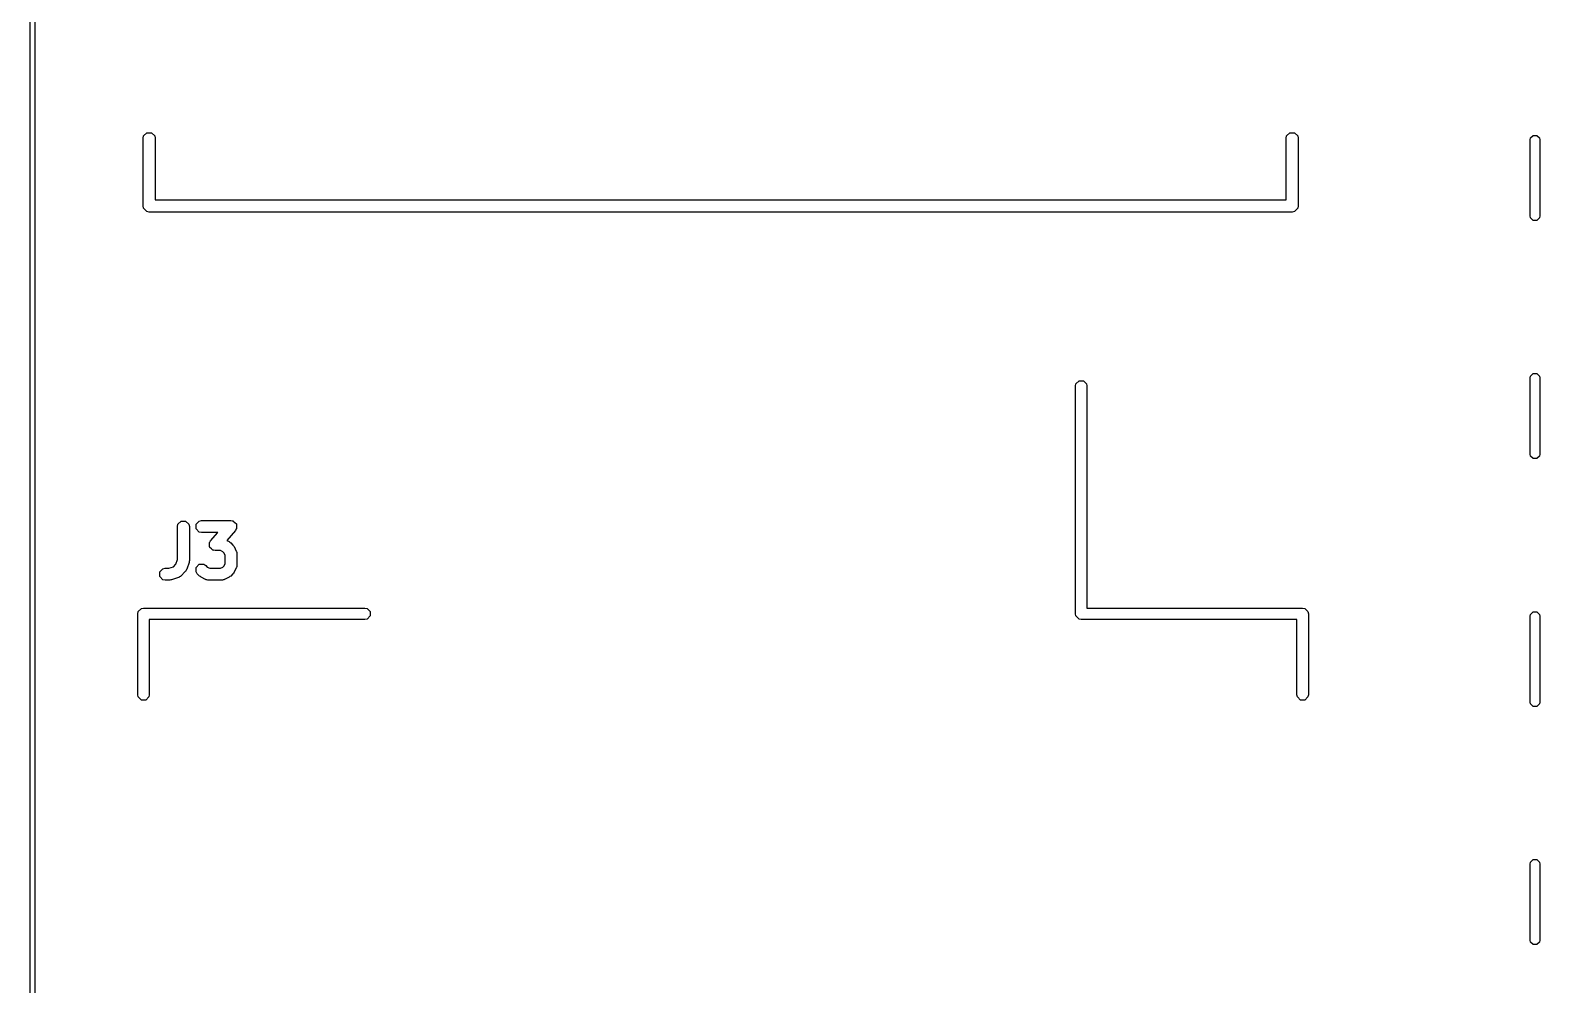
# Model space of a CAD drawing. Header units: inches. Extents: x 0.47 to 2.28, y -2.25 to -0.47.
# Drawn here: x 0.471 to 1.095, y -1.36 to -0.965 of the extents above; entities that cross this region are included whole.
import ezdxf

# ---------------------------------------------------------------- set-up
doc = ezdxf.new("R2010")
doc.units = ezdxf.units.IN
doc.header["$MEASUREMENT"] = 0
doc.layers.add('F.Silkscreen', color=41, linetype='CONTINUOUS', true_color=0xf2eda1)

msp = doc.modelspace()

# ---------------------------------------------------------------- linework, layer by layer
at = {"layer": 'F.Silkscreen', "linetype": 'CONTINUOUS'}
for p, q in [((0.47146, -2.08661), (0.47146, -0.62992)), ((0.47343, -0.62992), (0.47343, -2.08661)), ((0.51817, -1.00986), (0.51836, -1.0089)), ((0.51817, -1.03783), (0.51817, -1.00986)), ((0.51836, -1.0089), (0.51971, -1.00755)), ((0.51971, -1.00755), (0.52163, -1.00755)), ((0.52163, -1.00755), (0.52298, -1.0089)), ((0.52298, -1.0089), (0.52317, -1.00986)), ((0.52317, -1.00986), (0.52317, -1.03533)), ((0.99061, -1.00986), (0.9908, -1.0089)), ((0.99061, -1.03533), (0.99061, -1.00986)), ((0.9908, -1.0089), (0.99215, -1.00755)), ((0.99215, -1.00755), (0.99407, -1.00755)), ((0.99407, -1.00755), (0.99542, -1.0089)), ((0.99542, -1.0089), (0.99561, -1.00986)), ((0.99561, -1.00986), (0.99561, -1.03783)), ((1.09154, -1.01047), (1.09169, -1.00972)), ((1.09154, -1.04197), (1.09154, -1.01047)), ((1.09169, -1.00972), (1.09275, -1.00865)), ((1.09275, -1.00865), (1.09426, -1.00865)), ((1.09426, -1.00865), (1.09532, -1.00972)), ((1.09532, -1.00972), (1.09547, -1.01047)), ((1.09547, -1.01047), (1.09547, -1.04197)), ((0.52317, -1.03533), (0.99061, -1.03533)), ((0.51836, -1.03879), (0.51817, -1.03783)), ((0.51971, -1.04014), (0.51836, -1.03879)), ((0.52067, -1.04033), (0.51971, -1.04014)), ((0.99311, -1.04033), (0.52067, -1.04033)), ((0.99407, -1.04014), (0.99311, -1.04033)), ((0.99542, -1.03879), (0.99407, -1.04014)), ((0.99561, -1.03783), (0.99542, -1.03879)), ((1.09169, -1.04272), (1.09154, -1.04197)), ((1.09547, -1.04197), (1.09532, -1.04272)), ((1.09275, -1.04379), (1.09169, -1.04272)), ((1.09426, -1.04379), (1.09275, -1.04379)), ((1.09532, -1.04272), (1.09426, -1.04379)), ((0.90372, -1.1113), (0.905, -1.11002)), ((0.905, -1.11002), (0.90681, -1.11002)), ((0.90681, -1.11002), (0.90809, -1.1113)), ((1.09154, -1.1089), (1.09169, -1.10814)), ((1.09154, -1.14039), (1.09154, -1.1089)), ((1.09169, -1.10814), (1.09275, -1.10708)), ((1.09275, -1.10708), (1.09426, -1.10708)), ((1.09426, -1.10708), (1.09532, -1.10814)), ((1.09532, -1.10814), (1.09547, -1.1089)), ((1.09547, -1.1089), (1.09547, -1.14039)), ((0.90354, -1.1122), (0.90372, -1.1113)), ((0.90354, -1.2063), (0.90354, -1.1122)), ((0.90809, -1.1113), (0.90827, -1.1122)), ((0.90827, -1.1122), (0.90827, -1.20394)), ((1.09169, -1.14115), (1.09154, -1.14039)), ((1.09275, -1.14221), (1.09169, -1.14115)), ((1.09532, -1.14115), (1.09426, -1.14221)), ((1.09547, -1.14039), (1.09532, -1.14115)), ((1.09426, -1.14221), (1.09275, -1.14221)), ((0.53232, -1.17027), (0.5325, -1.16933)), ((0.53232, -1.18393), (0.53232, -1.17027)), ((0.5325, -1.16933), (0.53384, -1.16799)), ((0.53384, -1.16799), (0.53572, -1.16799)), ((0.53572, -1.16799), (0.53705, -1.16933)), ((0.53705, -1.16933), (0.53724, -1.17027)), ((0.53724, -1.17027), (0.53724, -1.18433)), ((0.54, -1.16933), (0.54133, -1.16799)), ((0.54, -1.17121), (0.54, -1.16933)), ((0.54133, -1.17254), (0.54, -1.17121)), ((0.54133, -1.16799), (0.54228, -1.16781)), ((0.54228, -1.17273), (0.54133, -1.17254)), ((0.54228, -1.16781), (0.55446, -1.16781)), ((0.54904, -1.17273), (0.54228, -1.17273)), ((0.54605, -1.17615), (0.54904, -1.17273)), ((0.55631, -1.17189), (0.55271, -1.17601)), ((0.55446, -1.16781), (0.55515, -1.16794)), ((0.55515, -1.16794), (0.55525, -1.16794)), ((0.55525, -1.16794), (0.55529, -1.16797)), ((0.55529, -1.16797), (0.5554, -1.16799)), ((0.5554, -1.16799), (0.55602, -1.16861)), ((0.55602, -1.16861), (0.55667, -1.16918)), ((0.55666, -1.17128), (0.55631, -1.17189)), ((0.55674, -1.17121), (0.55666, -1.17128)), ((0.55667, -1.16918), (0.55667, -1.16926)), ((0.55667, -1.16926), (0.55674, -1.16933)), ((0.55674, -1.16933), (0.55674, -1.17019)), ((0.55674, -1.17019), (0.55679, -1.17106)), ((0.55679, -1.17106), (0.55674, -1.17116)), ((0.55674, -1.17116), (0.55674, -1.17121)), ((0.54557, -1.17698), (0.54563, -1.17688)), ((0.54563, -1.17784), (0.54557, -1.17698)), ((0.54563, -1.17683), (0.5457, -1.17675)), ((0.54563, -1.17688), (0.54563, -1.17683)), ((0.54563, -1.17871), (0.54563, -1.17784)), ((0.54569, -1.17877), (0.54563, -1.17871)), ((0.54569, -1.17886), (0.54569, -1.17877)), ((0.54635, -1.17943), (0.54569, -1.17886)), ((0.5457, -1.17675), (0.54605, -1.17615)), ((0.55271, -1.17601), (0.55369, -1.1765)), ((0.55369, -1.1765), (0.554, -1.17675)), ((0.554, -1.17675), (0.55433, -1.17696)), ((0.55433, -1.17696), (0.55526, -1.1779)), ((0.55526, -1.1779), (0.55548, -1.17823)), ((0.55548, -1.17823), (0.55573, -1.17854)), ((0.55573, -1.17854), (0.55666, -1.18042)), ((0.53169, -1.18581), (0.53232, -1.18393)), ((0.53711, -1.18511), (0.53617, -1.18792)), ((0.53716, -1.18472), (0.53711, -1.18511)), ((0.53724, -1.18433), (0.53716, -1.18472)), ((0.54696, -1.18004), (0.54635, -1.17943)), ((0.54707, -1.18006), (0.54696, -1.18004)), ((0.54711, -1.1801), (0.54707, -1.18006)), ((0.54721, -1.18009), (0.54711, -1.1801)), ((0.5479, -1.18023), (0.54721, -1.18009)), ((0.55013, -1.18023), (0.5479, -1.18023)), ((0.55113, -1.18073), (0.55013, -1.18023)), ((0.5515, -1.1811), (0.55113, -1.18073)), ((0.552, -1.1821), (0.5515, -1.1811)), ((0.5515, -1.18662), (0.552, -1.18562)), ((0.552, -1.18562), (0.552, -1.1821)), ((0.55666, -1.18042), (0.5567, -1.18054)), ((0.5567, -1.18054), (0.55674, -1.18057)), ((0.55674, -1.18057), (0.55681, -1.18096)), ((0.55681, -1.18096), (0.55692, -1.18134)), ((0.55692, -1.18134), (0.5569, -1.1814)), ((0.5569, -1.1814), (0.55692, -1.18152)), ((0.55692, -1.18152), (0.55692, -1.1862)), ((0.525, -1.18901), (0.52634, -1.18768)), ((0.525, -1.19089), (0.525, -1.18901)), ((0.52634, -1.19223), (0.525, -1.19089)), ((0.52634, -1.18768), (0.52728, -1.18749)), ((0.52728, -1.18749), (0.52875, -1.18749)), ((0.52875, -1.18749), (0.53064, -1.18687)), ((0.53274, -1.19135), (0.52993, -1.19229)), ((0.53064, -1.18687), (0.53169, -1.18581)), ((0.53285, -1.19129), (0.53274, -1.19135)), ((0.53291, -1.19129), (0.53285, -1.19129)), ((0.53323, -1.19107), (0.53291, -1.19129)), ((0.53358, -1.19087), (0.53323, -1.19107)), ((0.5336, -1.19082), (0.53358, -1.19087)), ((0.5337, -1.19076), (0.5336, -1.19082)), ((0.53558, -1.18888), (0.5337, -1.19076)), ((0.53565, -1.18878), (0.53558, -1.18888)), ((0.5357, -1.18875), (0.53565, -1.18878)), ((0.53589, -1.18841), (0.5357, -1.18875)), ((0.53611, -1.18808), (0.53589, -1.18841)), ((0.53617, -1.18792), (0.53611, -1.18803)), ((0.53611, -1.18803), (0.53611, -1.18808)), ((0.54, -1.18714), (0.54133, -1.18581)), ((0.54, -1.18902), (0.54, -1.18714)), ((0.54054, -1.18982), (0.54, -1.18902)), ((0.54147, -1.19076), (0.54054, -1.18982)), ((0.54133, -1.18581), (0.54322, -1.18581)), ((0.5418, -1.19097), (0.54147, -1.19076)), ((0.54211, -1.19122), (0.5418, -1.19097)), ((0.54399, -1.19215), (0.54211, -1.19122)), ((0.54322, -1.18581), (0.54402, -1.18634)), ((0.54402, -1.18634), (0.54467, -1.18699)), ((0.54467, -1.18699), (0.54567, -1.18749)), ((0.54567, -1.18749), (0.55013, -1.18749)), ((0.55013, -1.18749), (0.55113, -1.18699)), ((0.55113, -1.18699), (0.5515, -1.18662)), ((0.55369, -1.19122), (0.55181, -1.19215)), ((0.554, -1.19097), (0.55369, -1.19122)), ((0.55433, -1.19076), (0.554, -1.19097)), ((0.55526, -1.18982), (0.55433, -1.19076)), ((0.55548, -1.18949), (0.55526, -1.18982)), ((0.55573, -1.18918), (0.55548, -1.18949)), ((0.55666, -1.1873), (0.55573, -1.18918)), ((0.5567, -1.18719), (0.55666, -1.1873)), ((0.55674, -1.18715), (0.5567, -1.18719)), ((0.55681, -1.18676), (0.55674, -1.18715)), ((0.55692, -1.18638), (0.55681, -1.18676)), ((0.55692, -1.1862), (0.5569, -1.18632)), ((0.5569, -1.18632), (0.55692, -1.18638)), ((0.52728, -1.19241), (0.52634, -1.19223)), ((0.52915, -1.19241), (0.52728, -1.19241)), ((0.52954, -1.19234), (0.52915, -1.19241)), ((0.52993, -1.19229), (0.52954, -1.19234)), ((0.54411, -1.19219), (0.54399, -1.19215)), ((0.54415, -1.19223), (0.54411, -1.19219)), ((0.54453, -1.1923), (0.54415, -1.19223)), ((0.54491, -1.19241), (0.54453, -1.1923)), ((0.54497, -1.19239), (0.54491, -1.19241)), ((0.54509, -1.19241), (0.54497, -1.19239)), ((0.55071, -1.19241), (0.54509, -1.19241)), ((0.55083, -1.19239), (0.55071, -1.19241)), ((0.55089, -1.19241), (0.55083, -1.19239)), ((0.55127, -1.1923), (0.55089, -1.19241)), ((0.55165, -1.19223), (0.55127, -1.1923)), ((0.55169, -1.19219), (0.55165, -1.19223)), ((0.55181, -1.19215), (0.55169, -1.19219)), ((0.51612, -1.2054), (0.5174, -1.20412)), ((0.5174, -1.20412), (0.51831, -1.20394)), ((0.51831, -1.20394), (0.60984, -1.20394)), ((0.60984, -1.20394), (0.61075, -1.20412)), ((0.61075, -1.20412), (0.61202, -1.2054)), ((0.90827, -1.20394), (0.99744, -1.20394)), ((0.99744, -1.20394), (0.99834, -1.20412)), ((0.99834, -1.20412), (0.99962, -1.2054)), ((0.51594, -1.2063), (0.51612, -1.2054)), ((0.51594, -1.23976), (0.51594, -1.2063)), ((0.60984, -1.20866), (0.52067, -1.20866)), ((0.52067, -1.20866), (0.52067, -1.23976)), ((0.61075, -1.20848), (0.60984, -1.20866)), ((0.61202, -1.2072), (0.61075, -1.20848)), ((0.61202, -1.2054), (0.61202, -1.2072)), ((0.90372, -1.2072), (0.90354, -1.2063)), ((0.905, -1.20848), (0.90372, -1.2072)), ((0.90591, -1.20866), (0.905, -1.20848)), ((0.99508, -1.20866), (0.90591, -1.20866)), ((0.99508, -1.23976), (0.99508, -1.20866)), ((0.99962, -1.2054), (0.9998, -1.2063)), ((0.9998, -1.2063), (0.9998, -1.23976)), ((1.09154, -1.20732), (1.09169, -1.20657)), ((1.09154, -1.24276), (1.09154, -1.20732)), ((1.09169, -1.20657), (1.09275, -1.2055)), ((1.09275, -1.2055), (1.09426, -1.2055)), ((1.09426, -1.2055), (1.09532, -1.20657)), ((1.09532, -1.20657), (1.09547, -1.20732)), ((1.09547, -1.20732), (1.09547, -1.24276)), ((0.51612, -1.24067), (0.51594, -1.23976)), ((0.5174, -1.24195), (0.51612, -1.24067)), ((0.52049, -1.24067), (0.51921, -1.24195)), ((0.52067, -1.23976), (0.52049, -1.24067)), ((0.99526, -1.24067), (0.99508, -1.23976)), ((0.99654, -1.24195), (0.99526, -1.24067)), ((0.99962, -1.24067), (0.99834, -1.24195)), ((0.9998, -1.23976), (0.99962, -1.24067)), ((0.51921, -1.24195), (0.5174, -1.24195)), ((0.99834, -1.24195), (0.99654, -1.24195)), ((1.09169, -1.24351), (1.09154, -1.24276)), ((1.09275, -1.24457), (1.09169, -1.24351)), ((1.09426, -1.24457), (1.09275, -1.24457)), ((1.09532, -1.24351), (1.09426, -1.24457)), ((1.09547, -1.24276), (1.09532, -1.24351)), ((1.09154, -1.30969), (1.09169, -1.30893)), ((1.09154, -1.34118), (1.09154, -1.30969)), ((1.09169, -1.30893), (1.09275, -1.30787)), ((1.09275, -1.30787), (1.09426, -1.30787)), ((1.09426, -1.30787), (1.09532, -1.30893)), ((1.09532, -1.30893), (1.09547, -1.30969)), ((1.09547, -1.30969), (1.09547, -1.34118)), ((1.09169, -1.34193), (1.09154, -1.34118)), ((1.09547, -1.34118), (1.09532, -1.34193)), ((1.09275, -1.343), (1.09169, -1.34193)), ((1.09426, -1.343), (1.09275, -1.343)), ((1.09532, -1.34193), (1.09426, -1.343))]:
    msp.add_line(p, q, dxfattribs=at)

doc.saveas('drawing.dxf')
